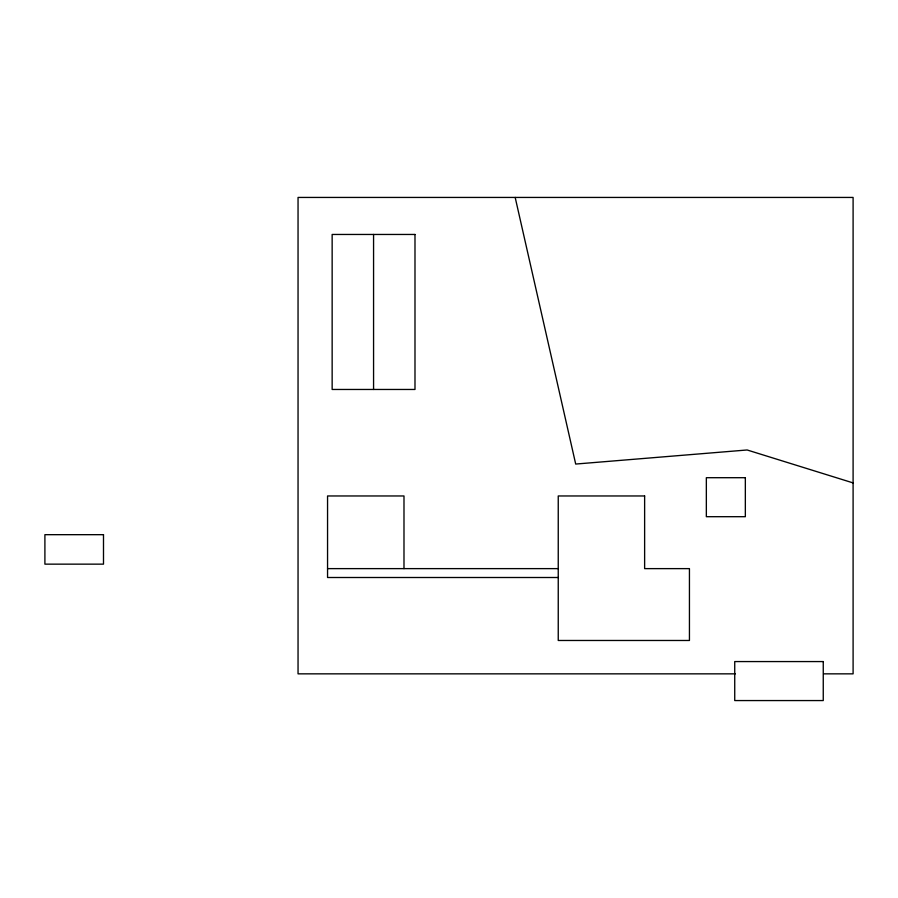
<?xml version="1.0" encoding="UTF-8"?>
<svg xmlns="http://www.w3.org/2000/svg" width="898" height="898" viewBox="0 0 898 898"><rect width="100%" height="100%" fill="white"/><g stroke="black" fill="none" stroke-linecap="round" stroke-linejoin="round"><path stroke-width="1.35" d="M327.557 568.625L558.242 568.625M558.242 577.504L327.557 577.504L327.557 495.965L403.988 495.965L403.988 568.625M735.361 673.848L298.046 673.848L298.046 197.437L853.1 197.437L853.1 673.848L823.668 673.848M853.1 482.911L747.125 449.977L575.697 464.053L515.183 197.437M373.568 234.457L373.568 389.463M414.988 234.457L332.148 234.457L332.148 389.463L414.988 389.463L414.988 234.457M745.34 477.702L706.344 477.702L706.344 516.698L745.34 516.698L745.34 477.702M644.629 495.965L558.242 495.965L558.242 640.476L689.44 640.476L689.44 568.625L644.629 568.625L644.629 495.965M103.495 534.68L44.9 534.68L44.9 564.146L103.495 564.146L103.495 534.68M823.253 661.568L734.732 661.568L734.732 700.563L823.253 700.563L823.253 661.568"/></g></svg>
